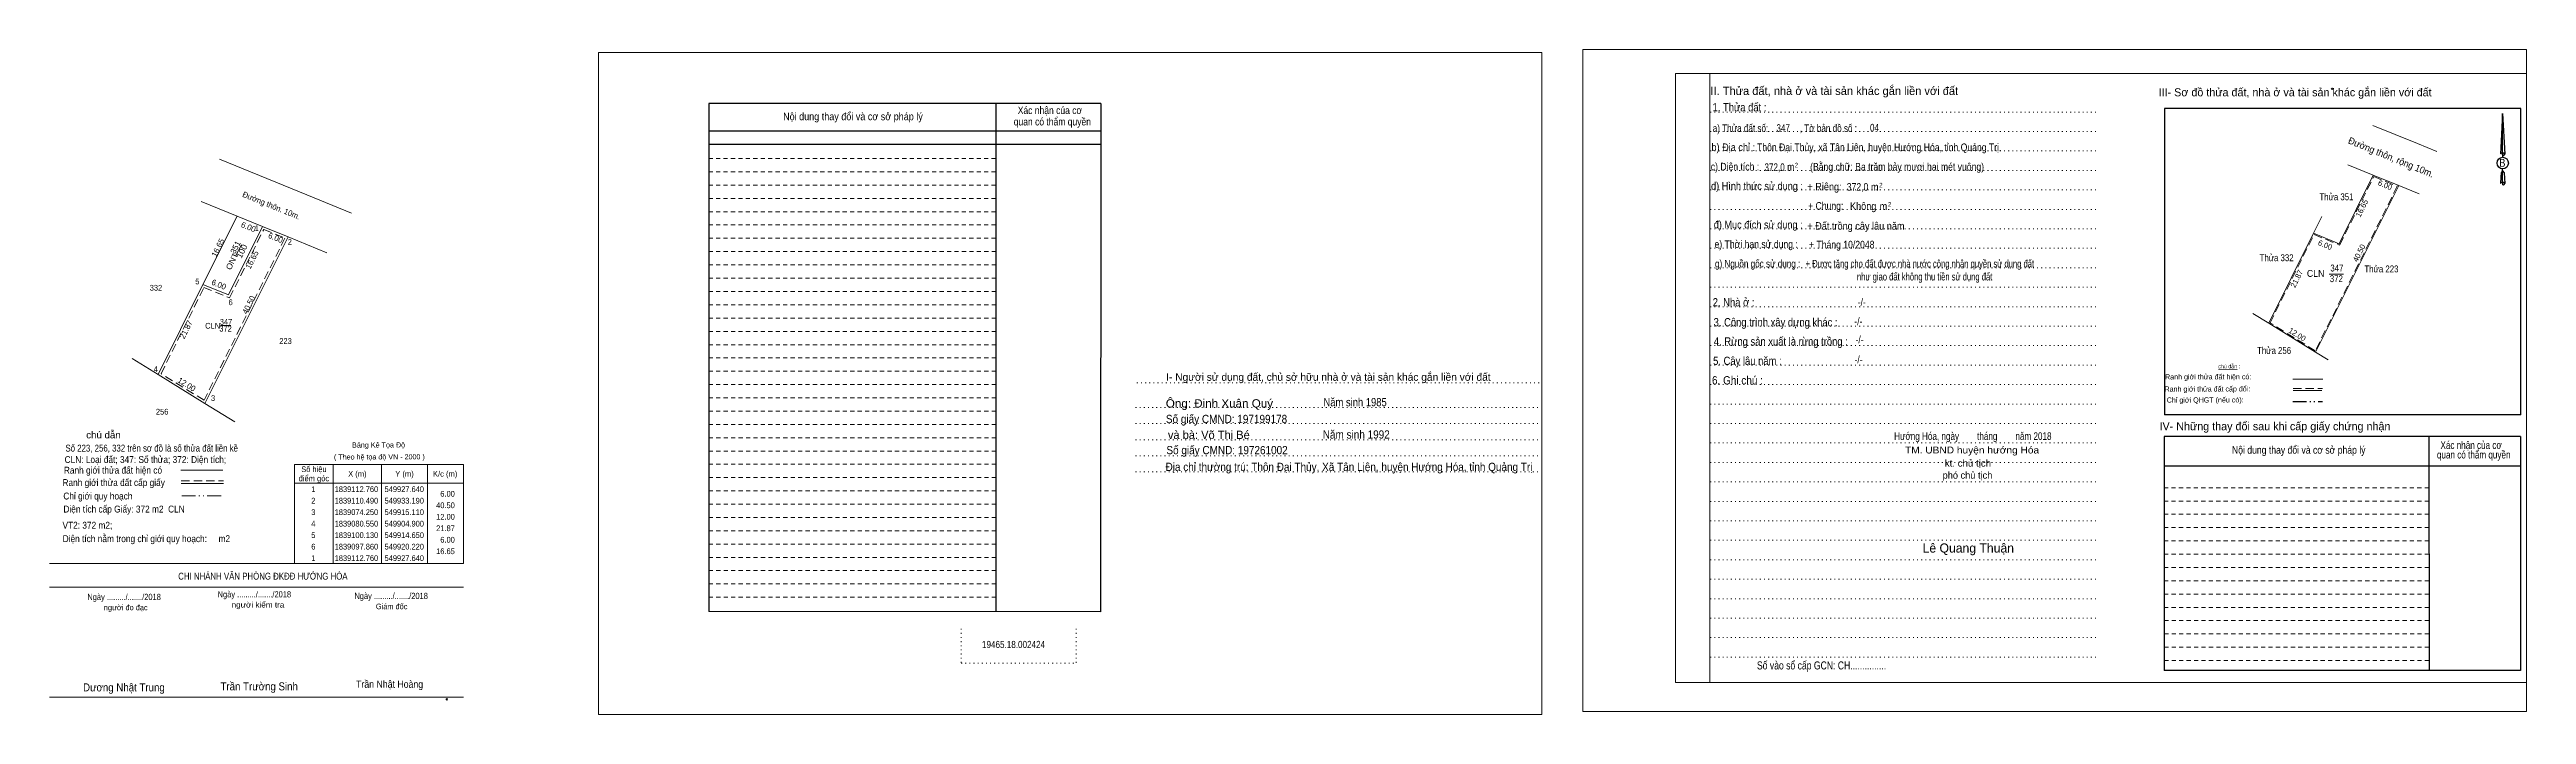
# Model space of a CAD drawing. Header units: metres. Extents: x 549881 to 550420, y 1839007 to 1839151.
import ezdxf
from ezdxf.enums import TextEntityAlignment as Align

# ---------------------------------------------------------------- set-up
doc = ezdxf.new("R2010")
doc.units = ezdxf.units.M
doc.header["$LTSCALE"] = 0.6
doc.header["$PDMODE"] = 32
doc.header["$PDSIZE"] = 0.3
for name, pattern in [('DASH_DOUBLE_DOT', [9.2, 5, -1.2, 0.3, -1.2, 0.3, -1.2]), ('DOTTED', [1.5, 0.3, -1.2]), ('MEDIUM_DASHED', [4.5, 3, -1.5]), ('SHORT_DASHED', [2.7, 1.5, -1.2])]:
    doc.linetypes.add(name, pattern=pattern)
for name, color, linetype, lineweight in [('1', 7, 'DOTTED', 13), ('18', 7, 'Continuous', 25), ('2', 7, 'SHORT_DASHED', 13), ('28', 7, 'Continuous', 25), ('55', 7, 'Continuous', 13), ('6', 7, 'Continuous', 13), ('61', 7, 'MEDIUM_DASHED', 13), ('63', 7, 'Continuous', 13)]:
    doc.layers.add(name, color=color, linetype=linetype, lineweight=lineweight)
doc.layers.add('62', color=7, linetype='Continuous')

msp = doc.modelspace()

# ---------------------------------------------------------------- linework, layer by layer
at = {"layer": '1', "linetype": 'Continuous'}
for p, q in [((550234.92, 1839146.07), (550420.02, 1839146.07)), ((550234.92, 1839146.07), (550234.92, 1839013.57)), ((550420.02, 1839146.07), (550420.02, 1839012.47)), ((550234.92, 1839013.57), (550420.02, 1839013.57))]:
    msp.add_line(p, q, dxfattribs=at)
at = {"layer": '1'}
for p, q in [((550242.42, 1839146.07), (550242.42, 1839013.57)), ((550242.42, 1839146.07), (550242.42, 1839013.57)), ((550242.5, 1839137.67), (550327.04, 1839137.67)), ((550242.5, 1839133.43), (550327.04, 1839133.43)), ((550242.5, 1839129.21), (550327.04, 1839129.21)), ((550242.5, 1839124.97), (550327.04, 1839124.97)), ((550242.5, 1839120.73), (550327.04, 1839120.73)), ((550242.5, 1839116.49), (550327.04, 1839116.49)), ((550242.5, 1839112.25), (550327.04, 1839112.25)), ((550242.5, 1839108.03), (550327.04, 1839108.03)), ((550242.5, 1839103.79), (550327.04, 1839103.79)), ((550242.5, 1839099.55), (550327.04, 1839099.55)), ((550242.5, 1839095.31), (550327.04, 1839095.31)), ((550242.5, 1839091.09), (550327.04, 1839091.09)), ((550242.5, 1839086.85), (550327.04, 1839086.85)), ((550242.5, 1839082.61), (550327.04, 1839082.61)), ((550117.8, 1839078.77), (550205.86, 1839078.77)), ((550242.5, 1839078.37), (550327.04, 1839078.37)), ((550117.52, 1839073.37), (550205.56, 1839073.37)), ((550242.5, 1839074.13), (550327.04, 1839074.13)), ((550117.52, 1839069.87), (550205.56, 1839069.87)), ((550117.52, 1839066.37), (550205.56, 1839066.37)), ((550242.5, 1839069.89), (550327.04, 1839069.89)), ((550117.52, 1839062.87), (550205.56, 1839062.87)), ((550242.5, 1839065.67), (550327.04, 1839065.67)), ((550242.5, 1839061.43), (550327.04, 1839061.43)), ((550117.52, 1839059.37), (550205.56, 1839059.37)), ((550242.5, 1839057.19), (550327.04, 1839057.19)), ((550242.5, 1839052.95), (550327.04, 1839052.95)), ((550242.5, 1839048.73), (550327.04, 1839048.73)), ((550242.5, 1839044.49), (550327.04, 1839044.49)), ((550242.5, 1839040.25), (550327.04, 1839040.25)), ((550242.5, 1839036.01), (550327.04, 1839036.01)), ((550242.5, 1839031.77), (550327.04, 1839031.77)), ((550079.58, 1839025.23), (550079.58, 1839017.73)), ((550104.56, 1839025.23), (550104.56, 1839017.73)), ((550242.5, 1839027.55), (550327.04, 1839027.55)), ((550242.5, 1839023.31), (550327.04, 1839023.31)), ((550079.58, 1839017.73), (550104.56, 1839017.73)), ((550242.5, 1839019.07), (550327.04, 1839019.07))]:
    msp.add_line(p, q, dxfattribs=at)
at = {"layer": '1', "linetype": 'Continuous'}
for points in [[(550000.68, 1839006.59), (550205.88, 1839006.59), (550205.88, 1839150.59), (550000.68, 1839150.59)], [(550000.68, 1839150.59), (550205.88, 1839150.59), (550205.88, 1839006.59), (550000.68, 1839006.59)], [(550000.68, 1839006.59), (550205.88, 1839006.59), (550205.88, 1839150.59), (550000.68, 1839150.59)], [(550214.82, 1839007.27), (550420.02, 1839007.27), (550420.02, 1839151.27), (550214.82, 1839151.27)], [(550242.42, 1839146.07), (550420.02, 1839146.07), (550420.02, 1839013.57), (550242.42, 1839013.57)]]:
    msp.add_lwpolyline(points, close=True, dxfattribs=at)
at = {"layer": '1', "linetype": 'MEDIUM_DASHED'}
msp.add_lwpolyline([(549927.88, 1839112.12), (549932.5, 1839110.23), (549914.91, 1839074.96), (549905.55, 1839080.74), (549914.89, 1839099.49), (549920.46, 1839097.22)], close=True, dxfattribs=at)
at = {"layer": '18'}
for p, q in [((550414.84, 1839137.37), (550415.3, 1839128.53)), ((550414.84, 1839137.37), (550415.3, 1839128.53)), ((550414.84, 1839137.37), (550415.3, 1839128.53)), ((550414.46, 1839129.91), (550414.38, 1839128.55)), ((550414.84, 1839128.83), (550414.84, 1839128.49)), ((550414.84, 1839128.49), (550414.84, 1839128.23)), ((550414.84, 1839128.23), (550414.84, 1839127.89)), ((550414.84, 1839128.23), (550414.84, 1839127.89)), ((550414.84, 1839128.23), (550414.84, 1839127.89)), ((550415.3, 1839128.53), (550415.3, 1839128.55)), ((550414.84, 1839124.91), (550414.84, 1839125.31)), ((550414.84, 1839124.91), (550414.84, 1839125.31)), ((550414.84, 1839124.91), (550414.84, 1839125.31)), ((550414.84, 1839124.91), (550415.18, 1839124.43)), ((550414.84, 1839124.91), (550415.18, 1839124.43)), ((550414.84, 1839124.91), (550415.18, 1839124.43)), ((550414.84, 1839122.41), (550414.84, 1839122.07)), ((550414.84, 1839122.07), (550414.84, 1839121.81)), ((550415.18, 1839124.43), (550415.3, 1839122.11)), ((550415.18, 1839124.43), (550415.3, 1839122.11)), ((550415.18, 1839124.43), (550415.3, 1839122.11)), ((550415.3, 1839122.11), (550415.3, 1839122.13))]:
    msp.add_line(p, q, dxfattribs=at)
for points in [[(550414.84, 1839128.83), (550414.84, 1839137.37), (550414.46, 1839129.91)], [(550414.84, 1839122.41), (550414.84, 1839124.91), (550414.5, 1839124.43), (550414.46, 1839123.49), (550414.38, 1839122.13)]]:
    msp.add_lwpolyline(points, dxfattribs=at)
msp.add_ellipse((550414.8561, 1839126.5772), major_axis=(0, 1.258), ratio=0.983453, dxfattribs=at)
for centre, start_param, end_param in [((550414.8565, 1839128.5157), 1.57079633, 3.07445202), ((550414.8565, 1839128.5157), 0.06714063, 1.57079633), ((550414.8565, 1839128.5157), 4.71238898, 6.28318531), ((550414.8565, 1839122.0952), 2.49106941, 3.07427841), ((550414.8565, 1839122.0952), 1.57079633, 2.49106941), ((550414.8565, 1839122.0952), 0.06714063, 1.57079633), ((550414.8565, 1839122.0952), 4.71238898, 6.28318531)]:
    msp.add_ellipse(centre, major_axis=(0.4535, 0), ratio=0.655448, start_param=start_param, end_param=end_param, dxfattribs=at)
at = {"layer": '2', "linetype": 'Continuous', "lineweight": 25}
for p, q in [((550109.94, 1839139.55), (550024.68, 1839139.55)), ((550024.68, 1839139.55), (550024.68, 1839029.03)), ((550087.1, 1839139.55), (550087.14, 1839028.93)), ((550109.94, 1839133.51), (550024.78, 1839133.51)), ((550109.94, 1839130.61), (550024.78, 1839130.61))]:
    msp.add_line(p, q, dxfattribs=at)
at = {"layer": '2'}
for p, q in [((550087.1, 1839127.55), (550024.66, 1839127.55)), ((550087.1, 1839124.65), (550024.66, 1839124.65)), ((550087.1, 1839124.65), (550024.68, 1839124.65)), ((550087.1, 1839121.77), (550024.68, 1839121.77)), ((550087.1, 1839118.87), (550024.68, 1839118.87)), ((550087.1, 1839115.99), (550024.68, 1839115.99)), ((550087.1, 1839113.09), (550024.68, 1839113.09)), ((550087.1, 1839110.19), (550024.68, 1839110.19)), ((550087.12, 1839107.31), (550024.68, 1839107.31)), ((550087.12, 1839104.41), (550024.68, 1839104.41)), ((550087.12, 1839101.51), (550024.68, 1839101.51)), ((550087.12, 1839098.63), (550024.68, 1839098.63)), ((550087.12, 1839095.73), (550024.68, 1839095.73)), ((550087.12, 1839092.85), (550024.68, 1839092.85)), ((550087.12, 1839089.95), (550024.68, 1839089.95)), ((550087.12, 1839087.05), (550024.68, 1839087.05)), ((550087.12, 1839084.17), (550024.68, 1839084.17)), ((550087.12, 1839081.27), (550024.68, 1839081.27)), ((550087.12, 1839078.37), (550024.68, 1839078.37)), ((550087.12, 1839075.49), (550024.68, 1839075.49)), ((550087.12, 1839072.59), (550024.68, 1839072.59)), ((550087.12, 1839069.69), (550024.68, 1839069.69)), ((550087.14, 1839066.81), (550024.68, 1839066.81)), ((550087.14, 1839063.91), (550024.68, 1839063.91)), ((550087.14, 1839061.03), (550024.68, 1839061.03)), ((550087.14, 1839058.13), (550024.68, 1839058.13)), ((550087.14, 1839055.23), (550024.68, 1839055.23)), ((550087.14, 1839052.35), (550024.68, 1839052.35)), ((550398.8, 1839053.03), (550341.22, 1839053.03)), ((550398.8, 1839050.15), (550341.22, 1839050.15)), ((550087.14, 1839049.45), (550024.68, 1839049.45)), ((550087.14, 1839046.55), (550024.68, 1839046.55)), ((550398.8, 1839047.25), (550341.22, 1839047.25)), ((550087.14, 1839043.67), (550024.68, 1839043.67)), ((550087.14, 1839040.77), (550024.68, 1839040.77)), ((550398.8, 1839044.37), (550341.22, 1839044.37)), ((550398.82, 1839041.47), (550341.22, 1839041.47)), ((550087.14, 1839037.89), (550024.68, 1839037.89)), ((550087.14, 1839034.99), (550024.68, 1839034.99)), ((550398.82, 1839038.57), (550341.22, 1839038.57)), ((550398.82, 1839035.69), (550341.22, 1839035.69)), ((550087.14, 1839032.09), (550024.68, 1839032.09)), ((550398.82, 1839032.79), (550341.22, 1839032.79)), ((550398.82, 1839029.89), (550341.22, 1839029.89)), ((550398.84, 1839027.01), (550341.22, 1839027.01)), ((550398.84, 1839024.11), (550341.22, 1839024.11)), ((550398.84, 1839021.23), (550341.22, 1839021.23)), ((550398.84, 1839018.33), (550341.22, 1839018.33))]:
    msp.add_line(p, q, dxfattribs=at)
at = {"layer": '2', "linetype": 'Continuous', "lineweight": 25}
msp.add_lwpolyline([(550109.94, 1839139.55), (550109.9, 1839028.91), (550024.68, 1839029.03)], dxfattribs=at)
at = {"layer": '28'}
for p, q in [((550341.3, 1839138.41), (550341.3, 1839071.77)), ((550418.82, 1839071.77), (550341.3, 1839071.77)), ((550398.8, 1839067.07), (550398.84, 1839016.19)), ((550418.74, 1839067.07), (550418.7, 1839016.19)), ((550418.74, 1839060.61), (550341.22, 1839060.61)), ((550418.7, 1839016.19), (550341.22, 1839016.19))]:
    msp.add_line(p, q, dxfattribs=at)
at = {"layer": '28', "linetype": 'SHORT_DASHED', "lineweight": 13}
msp.add_line((550398.8, 1839055.93), (550341.22, 1839055.93), dxfattribs=at)
at = {"layer": '28'}
for points in [[(550418.82, 1839071.77), (550418.82, 1839138.41), (550341.3, 1839138.41)], [(550418.74, 1839067.07), (550341.22, 1839067.07), (550341.22, 1839016.19)]]:
    msp.add_lwpolyline(points, dxfattribs=at)
msp.add_point((550377.76, 1839142.73), dxfattribs=at)
at = {"layer": '55'}
for p, q in [((550353.04, 1839081.7), (550357.1, 1839081.68)), ((550369.23, 1839079.52), (550375.73, 1839079.52)), ((550369.29, 1839077.06), (550375.53, 1839077.06)), ((550369.29, 1839077.06), (550375.53, 1839077.06))]:
    msp.add_line(p, q, dxfattribs=at)
at = {"layer": '55', "linetype": 'MEDIUM_DASHED'}
msp.add_line((550369.27, 1839077.48), (550375.67, 1839077.48), dxfattribs=at)
at = {"layer": '55', "linetype": 'DASH_DOUBLE_DOT', "lineweight": 25}
msp.add_line((550369.19, 1839074.66), (550375.69, 1839074.66), dxfattribs=at)
at = {"layer": '6'}
for p, q in [((550386.64, 1839134.74), (550396.29, 1839130.8)), ((549918.24, 1839127.39), (549937.23, 1839119.64)), ((550396.29, 1839130.8), (550400.51, 1839129.08)), ((550392.25, 1839121.65), (550374.17, 1839085.41)), ((549914.26, 1839118.22), (549922.08, 1839115.03)), ((549937.23, 1839119.64), (549947, 1839115.65)), ((549933.19, 1839110.49), (549915.11, 1839074.25)), ((550377.11, 1839102.38), (550380.25, 1839102.38)), ((549918.47, 1839091.22), (549920.76, 1839091.22)), ((549909.82, 1839059.75), (549918.96, 1839059.75)), ((549909.96, 1839056.81), (549919.1, 1839056.81)), ((549881.3, 1839039.45), (549971.3, 1839039.45)), ((549881.3, 1839034.29), (549971.3, 1839034.29)), ((549971.3, 1839010.39), (549881.3, 1839010.39))]:
    msp.add_line(p, q, dxfattribs=at)
at = {"layer": '6', "linetype": 'MEDIUM_DASHED'}
msp.add_line((549909.96, 1839057.43), (549919.16, 1839057.43), dxfattribs=at)
at = {"layer": '6'}
for points in [[(550373.71, 1839111.29), (550379.28, 1839109.02), (550386.7, 1839123.92), (550381.14, 1839126.19)], [(550386.7, 1839123.92), (550392.25, 1839121.65), (550396.68, 1839119.84)], [(549914.65, 1839100.13), (549920.22, 1839097.86), (549927.64, 1839112.76), (549922.08, 1839115.03)], [(549927.64, 1839112.76), (549933.19, 1839110.49), (549941.63, 1839107.04)], [(550373.71, 1839111.29), (550363.96, 1839091.71), (550360.48, 1839093.86)], [(549914.65, 1839100.13), (549904.9, 1839080.55), (549899.28, 1839084.02)], [(550376.89, 1839083.74), (550374.17, 1839085.41), (550363.96, 1839091.71)], [(549921.59, 1839070.26), (549915.11, 1839074.25), (549904.9, 1839080.55)]]:
    msp.add_lwpolyline(points, dxfattribs=at)
msp.add_point((549967.69, 1839009.89), dxfattribs=at)
at = {"layer": '61'}
msp.add_lwpolyline([(550386.81, 1839123.63), (550391.93, 1839121.53), (550374.08, 1839085.73), (550364.26, 1839091.8), (550373.82, 1839111), (550379.39, 1839108.73)], close=True, dxfattribs=at)
at = {"layer": '63'}
for p, q in [((549914.65, 1839100.13), (549922.08, 1839115.03)), ((550373.71, 1839111.29), (550375.52, 1839114.92)), ((549921.85, 1839106.46), (549923.02, 1839108.8)), ((549943, 1839060.95), (549943, 1839039.45)), ((549953.5, 1839060.95), (549953.5, 1839039.45)), ((549963.5, 1839060.95), (549963.5, 1839039.45)), ((549934.6, 1839056.95), (549971.3, 1839056.95))]:
    msp.add_line(p, q, dxfattribs=at)
at = {"layer": '63', "linetype": 'DASH_DOUBLE_DOT'}
msp.add_line((549910.08, 1839054.19), (549919.28, 1839054.19), dxfattribs=at)
at = {"layer": '63'}
msp.add_lwpolyline([(549934.6, 1839060.95), (549971.3, 1839060.95), (549971.3, 1839039.45), (549934.6, 1839039.45)], close=True, dxfattribs=at)

# ---------------------------------------------------------------- texts
at = {"layer": '18'}
for s, height, p in [('II. Thửa đất, nhà ở và tài sản khác gắn liền với đất', 1.8, (550269.47, 1839141.38)), ('phó chủ tịch', 1.5, (550298.445, 1839057.89)), ('Lê Quang Thuận', 1.98, (550298.62, 1839041.82))]:
    msp.add_text(s, height=height, dxfattribs=at).set_placement(p, align=Align.CENTER)
for s, height, width, p in [('1. Thửa đất :', 1.8, 0.85, (550248.855, 1839137.81)), ('b) Địa chỉ : ', 1.65, 0.9, (550247.78, 1839129.19)), ('a) Thửa đất số:              , Tờ bản đồ số : ', 1.65, 0.8, (550258.97, 1839133.33)), ('Thôn Đại Thủy, xã Tân Liên, huyện Hướng Hóa, tỉnh Quảng Trị.', 1.65, 0.85, (550279.245, 1839129.18)), ('347', 1.65, 0.8, (550258.36, 1839133.37)), ('04', 1.65, 0.8, (550278.225, 1839133.45)), ('c) Diện tích :                                                   ', 1.65, 0.85, (550261.165, 1839124.97)), ('372,0', 1.65, 0.8, (550256.495, 1839124.84)), (' m', 1.65, 0.85, (550259.755, 1839124.91)), ('2', 1, 0.75, (550261.245, 1839125.63)), ('(Bằng chữ: Ba trăm bảy mươi hai mét vuông)', 1.65, 0.85, (550283.135, 1839124.94)), ('B', 1.728, 0.85, (550414.785, 1839125.75)), ('d) Hình thức sử dụng :', 1.65, 0.9, (550252.665, 1839120.77)), ('+ Riêng: ', 1.65, 0.9, (550267.625, 1839120.61)), ('372,0', 1.65, 0.85, (550274.535, 1839120.56)), (' m', 1.65, 0.9, (550277.995, 1839120.56)), ('2', 1, 0.8, (550279.61, 1839121.26)), ('       + Chung:', 1.65, 0.85, (550265.79, 1839116.43)), ('Không', 1.65, 0.9, (550275.76, 1839116.37)), (' m', 1.65, 0.9, (550279.885, 1839116.35)), ('2', 1, 0.8, (550281.5, 1839117.07)), ('đ) Mục đích sử dụng :', 1.65, 0.9, (550252.925, 1839112.36)), ('e) Thời hạn sử dụng :', 1.65, 0.85, (550252.485, 1839108.1)), ('+ Đất trồng cây lâu năm', 1.65, 0.9, (550274.18, 1839112.06)), ('g) Nguồn gốc sử dụng :', 1.65, 0.8, (550252.81, 1839103.86)), ('+ Được tặng cho đất được nhà nước công nhận quyền sử dụng đất', 1.65, 0.75, (550288.085, 1839103.85)), ('như giao đất không thu tiền sử dụng đất', 1.65, 0.75, (550289.13, 1839101.02)), ('2. Nhà ở :', 1.8, 0.85, (550247.575, 1839095.38)), ('3. Công trình xây dựng khác :', 1.8, 0.85, (550256.71, 1839091.04)), ('4. Rừng sản xuất là rừng trồng :', 1.8, 0.85, (550257.845, 1839086.86)), ('5. Cây lâu năm :', 1.8, 0.85, (550250.57, 1839082.64)), ('6. Ghi chú :', 1.8, 0.9, (550248.415, 1839078.4)), ('Hướng Hóa, ngày        tháng        năm 2018', 1.65, 0.8, (550299.61, 1839066.33)), ('TM. UBND huyện hướng Hóa', 1.5, 1.1, (550299.445, 1839063.38)), ('kt. chủ tịch', 1.5, 1.05, (550298.545, 1839060.52)), ('19465.18.002424', 1.55, 0.85, (550090.965, 1839021.05)), ('Số vào sổ cấp GCN: CH...............', 1.75, 0.8, (550266.7, 1839016.39))]:
    msp.add_text(s, height=height, dxfattribs=dict(at, width=width)).set_placement(p, align=Align.CENTER)
at = {"layer": '2'}
for s, width, p in [('Nội dung thay đổi và cơ sở pháp lý', 0.9, (550056.04, 1839135.89)), ('Nội dung thay đổi và cơ sở pháp lý', 0.9, (550056.04, 1839135.89)), (' quan có thẩm quyền', 0.85, (550099.15, 1839134.75)), (' quan có thẩm quyền', 0.85, (550099.15, 1839134.75)), ('Xác nhận của cơ', 0.85, (550098.875, 1839137.23)), ('Xác nhận của cơ', 0.85, (550098.875, 1839137.23))]:
    msp.add_text(s, height=1.63, dxfattribs=dict(at, width=width)).set_placement(p, align=Align.CENTER)
at = {"layer": '28'}
for s, height, p in [('III- Sơ đồ thửa đất, nhà ở và tài sản khác gắn liền với đất', 1.75, (550369.705, 1839141.09)), ('I- Người sử dụng đất, chủ sở hữu nhà ở và tài sản khác gắn liền với đất', 1.653, (550159.45, 1839079.19)), ('và bà: Võ Thị Bé', 1.8, (550133.445, 1839066.53)), ('IV- Những thay đổi sau khi cấp giấy chứng nhận', 1.75, (550365.325, 1839068.43))]:
    msp.add_text(s, height=height, dxfattribs=at).set_placement(p, align=Align.CENTER)
for s, height, width, p in [('-/-', 1.65, 0.85, (550275.455, 1839095.48)), ('-/-', 1.65, 0.85, (550274.715, 1839091.3)), ('-/-', 1.65, 0.85, (550274.975, 1839087.36)), ('-/-', 1.65, 0.85, (550274.755, 1839083.02)), ('Ông: Đinh Xuân Quý', 1.8, 1.05, (550135.745, 1839073.38)), ('Số giấy CMND: 197199178', 1.8, 0.9, (550137.295, 1839069.99)), ('Năm sinh 1985', 1.8, 0.85, (550165.25, 1839073.65)), ('Năm sinh 1992', 1.8, 0.9, (550165.51, 1839066.61)), ('Xác nhận của cơ', 1.65, 0.8, (550407.98, 1839064.37)), ('Địa chỉ thường trú: Thôn Đại Thủy, Xã Tân Liên, huyện Hướng Hóa, tỉnh Quảng Trị', 1.8, 0.9, (550163.93, 1839059.56)), ('Số giấy CMND: 197261002', 1.8, 0.9, (550137.405, 1839063.21)), ('Nội dung thay đổi và cơ sở pháp lý', 1.65, 0.85, (550370.49, 1839063.33)), (' quan có thẩm quyền', 1.65, 0.8, (550408.305, 1839062.29))]:
    msp.add_text(s, height=height, dxfattribs=dict(at, width=width)).set_placement(p, align=Align.CENTER)
at = {"layer": '55'}
for s, height, rotation, p in [('chú dẫn :', 0.8323, 359.976, (550355.3548, 1839081.9188)), ('Bảng Kê Tọa Độ', 1.13, 0.127, (549952.8688, 1839064.6733))]:
    msp.add_text(s, height=height, rotation=rotation, dxfattribs=at).set_placement(p, align=Align.CENTER)
at = {"layer": '55', "width": 0.9}
for s, height, p in [('Ranh giới thửa đất cấp đổi:', 1.12, (550350.6288, 1839076.8574)), ('Ranh giới thửa đất hiện có:', 1.13, (550350.8038, 1839079.4976)), ('Chỉ giới QHGT (nếu có):', 1.125, (550350.1488, 1839074.4662)), ('( Theo hệ tọa độ VN - 2000 )', 1.13, (549953.0388, 1839062.0789))]:
    msp.add_text(s, height=height, rotation=0.127, dxfattribs=at).set_placement(p, align=Align.CENTER)
at = {"layer": '6', "width": 0.95}
for s, height, p in [('Đường thôn, rộng 10m.', 1.5, (550390.3064, 1839127.1358)), ('Đường thôn. 10m.', 1.25, (549929.3137, 1839116.7545))]:
    msp.add_text(s, height=height, rotation=337.783, dxfattribs=at).set_placement(p, align=Align.CENTER)
at = {"layer": '6'}
for s, height, width, p in [('Thửa 351', 1.5, 0.85, (550378.695, 1839118.48)), ('Thửa 332', 1.5, 0.85, (550365.675, 1839105.22)), ('347', 1.5, 0.85, (550378.79, 1839102.98)), ('Thửa 223', 1.5, 0.85, (550388.48, 1839102.78)), ('332', 1.25, 0.85, (549904.445, 1839098.81)), ('CLN', 1.5, 0.95, (550374.17, 1839101.81)), ('372', 1.5, 0.85, (550378.67, 1839100.66)), ('CLN', 1.25, 0.95, (549916.775, 1839090.54)), ('372', 1.25, 0.85, (549919.585, 1839089.91)), ('347', 1.25, 0.85, (549919.685, 1839091.4)), ('223', 1.25, 0.85, (549932.635, 1839087.22)), ('Thửa 256', 1.5, 0.85, (550365.135, 1839085.04)), ('256', 1.25, 0.85, (549905.785, 1839071.84)), ('CHI NHÁNH VĂN PHÒNG ĐKĐĐ HƯỚNG HÓA', 1.5, 0.85, (549927.7, 1839035.93)), ('Ngày ........./......./2018', 1.35, 0.9, (549897.52, 1839031.49)), ('Ngày ........./......./2018', 1.35, 0.9, (549925.85, 1839032.06)), ('người kiểm tra', 1.2, 1.1, (549926.63, 1839029.86)), ('Ngày ........./......./2018', 1.35, 0.9, (549955.6, 1839031.71)), ('Dương Nhật Trung', 1.75, 0.9, (549897.475, 1839011.61)), ('Trần Trường Sinh', 1.75, 0.9, (549926.9, 1839011.83)), ('Trần Nhật Hoàng', 1.58, 0.9, (549955.265, 1839012.39))]:
    msp.add_text(s, height=height, dxfattribs=dict(at, width=width)).set_placement(p, align=Align.CENTER)
for s, height, rotation, p in [('6.00', 1.2, 337.773, (550389.048, 1839121.216)), ('6.00', 1.25, 337.773, (549930.2336, 1839109.7233)), ('40.50', 1.2, 63.486, (550384.1591, 1839106.7222)), ('21.87', 1.2, 63.515, (550370.5931, 1839101.1224)), ('40.50', 1.25, 63.486, (549925.1884, 1839095.431)), ('21.87', 1.25, 63.515, (549911.5374, 1839090.0613)), ('12.00', 1.2, 328.324, (550369.8499, 1839088.7494)), ('12.00', 1.25, 328.324, (549910.8018, 1839077.875))]:
    msp.add_text(s, height=height, rotation=rotation, dxfattribs=at).set_placement(p, align=Align.CENTER)
for s, width, p in [('chú dẫn', 1.05, (549889.28, 1839066.67)), ('CLN: Loại đất; 347: Số thửa; 372: Diện tích;', 0.9, (549884.58, 1839061.31)), ('Số 223, 256, 332 trên sơ đồ là số thửa đất liền kề', 0.85, (549884.76, 1839063.79)), ('Ranh giới thửa đất cấp giấy', 0.9, (549884.12, 1839056.29)), ('Ranh giới thửa đất hiện có ', 0.9, (549884.42, 1839058.99)), ('Chỉ giới quy hoạch', 0.9, (549884.3, 1839053.37)), ('Diện tích cấp Giấy: 372 m2  CLN', 0.9, (549884.32, 1839050.53)), ('VT2: 372 m2;', 0.9, (549884.12, 1839047.01)), ('Diện tích nằm trong chỉ giới quy hoạch:     m2', 0.9, (549884.16, 1839044.09))]:
    msp.add_text(s, height=1.5, dxfattribs=dict(at, width=width)).set_placement(p)
for s, p in [('người đo đạc', (549897.875, 1839029.27)), ('Giám đốc', (549955.705, 1839029.49))]:
    msp.add_text(s, height=1.2, dxfattribs=at).set_placement(p, align=Align.CENTER)
at = {"layer": '62', "width": 0.85}
msp.add_text('+ Tháng 10/2048', height=1.65, dxfattribs=at).set_placement((550271.095, 1839108), align=Align.CENTER)
at = {"layer": '63'}
for s, height, rotation, p in [('16.65', 1.2, 63.527, (550384.7701, 1839116.4775)), ('16.65', 1.25, 63.497, (549918.498, 1839107.8611)), ('351', 1.25, 63.527, (549922.3006, 1839107.9664)), ('6.00', 1.25, 337.791, (549924.3288, 1839112.0818)), ('6.00', 1.2, 337.827, (550376.0036, 1839108.1795)), ('16.65', 1.25, 63.527, (549925.9069, 1839105.2414)), ('6.00', 1.25, 337.827, (549917.8941, 1839099.5648))]:
    msp.add_text(s, height=height, rotation=rotation, dxfattribs=at).set_placement(p, align=Align.CENTER)
for s, width, p in [(' 1', 0.75, (549926.82, 1839111.76)), (' 2', 0.85, (549934.01, 1839108.79)), (' 5', 0.8, (549913.89, 1839100.18)), (' 6', 0.85, (549921.14, 1839095.65)), (' 4', 0.85, (549904.85, 1839081.11)), (' 3', 0.8, (549917.31, 1839074.81)), ('40.50', 0.85, (549969.45, 1839051.48)), ('12.00', 0.85, (549969.45, 1839048.98)), ('6.00', 0.85, (549969.45, 1839053.98)), ('21.87', 0.85, (549969.45, 1839046.48)), ('6.00', 0.85, (549969.45, 1839043.98)), ('16.65', 0.85, (549969.45, 1839041.48))]:
    msp.add_text(s, height=1.25, dxfattribs=dict(at, width=width)).set_placement(p, align=Align.RIGHT)
at = {"layer": '63', "width": 1.1}
for s, p in [('ONT', (549921.5572, 1839104.9214)), ('100', (549923.7055, 1839107.0964))]:
    msp.add_text(s, height=1.25, rotation=63.527, dxfattribs=at).set_placement(p, align=Align.CENTER)
at = {"layer": '63'}
for s, width, p in [('điểm góc', 0.9, (549938.8, 1839057.33)), ('Số hiệu', 0.85, (549938.8, 1839059.33)), (' 1', 0.75, (549938.45, 1839054.98)), ('1839112.760', 0.85, (549948.05, 1839054.98)), ('X (m)', 0.95, (549948.25, 1839058.33)), ('549927.640', 0.85, (549958.45, 1839054.98)), ('Y (m)', 0.95, (549958.505, 1839058.33)), ('K/c (m)', 0.95, (549967.345, 1839058.33)), (' 3', 0.8, (549938.445, 1839049.98)), (' 2', 0.85, (549938.455, 1839052.48)), ('1839110.490', 0.85, (549948.05, 1839052.48)), ('1839074.250', 0.85, (549948.05, 1839049.98)), ('549933.190', 0.85, (549958.45, 1839052.48)), ('549915.110', 0.85, (549958.45, 1839049.98)), (' 4', 0.85, (549938.45, 1839047.48)), (' 5', 0.8, (549938.455, 1839044.98)), ('1839080.550', 0.85, (549948.05, 1839047.48)), ('1839100.130', 0.85, (549948.05, 1839044.98)), ('549904.900', 0.85, (549958.45, 1839047.48)), ('549914.650', 0.85, (549958.45, 1839044.98)), (' 6', 0.85, (549938.455, 1839042.48)), (' 1', 0.75, (549938.45, 1839039.98)), ('1839097.860', 0.85, (549948.05, 1839042.48)), ('1839112.760', 0.85, (549948.05, 1839039.98)), ('549920.220', 0.85, (549958.45, 1839042.48)), ('549927.640', 0.85, (549958.45, 1839039.98))]:
    msp.add_text(s, height=1.25, dxfattribs=dict(at, width=width)).set_placement(p, align=Align.CENTER)

doc.saveas('drawing.dxf')
